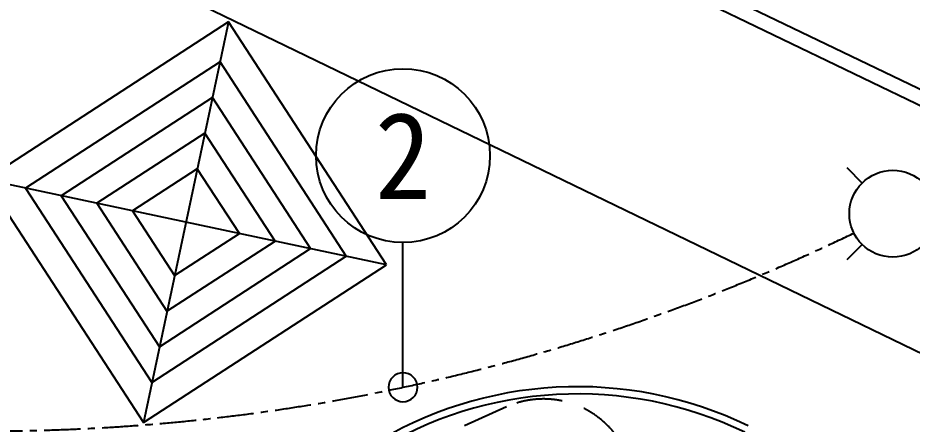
# Model space of a CAD drawing. Header units: millimetres. Extents: x 1145859089 to 1147511753, y -1047484727 to -1047247487.
# Drawn here: x 1146323191 to 1146335532, y -1047304232 to -1047298622 of the extents above; entities that cross this region are included whole.
import ezdxf
from ezdxf.enums import TextEntityAlignment as Align
from ezdxf.xclip import XClip

# ---------------------------------------------------------------- set-up
doc = ezdxf.new("R2010")
doc.units = ezdxf.units.MM
doc.header["$LTSCALE"] = 100
doc.header["$MEASUREMENT"] = 0
doc.header["$XCLIPFRAME"] = 2
doc.linetypes.add('CENTERX2', pattern=[4, 2.5, -0.5, 0.5, -0.5])
doc.linetypes.add('단지배치도$0$HIDDEN', pattern=[9.525, 6.35, -3.175])
doc.layers.get('0').update_dxf_attribs({"linetype": 'CONTINUOUS'})
for name, color, linetype in [('01-전등등기구', 2, 'CONTINUOUS'), ('L-지중매입', 3, 'CENTERX2'), ('TEXT-기호', 2, 'CONTINUOUS'), ('XREF', 135, 'CONTINUOUS'), ('단지배치도$0$W240910', 135, 'CONTINUOUS')]:
    doc.layers.add(name, color=color, linetype=linetype)
doc.styles.add('돋움체', font='DotumChe.ttf')

# ---------------------------------------------------------------- blocks, each defined once
blk = doc.blocks.new('단지배치도$0$zw$9902')
at = {"layer": '단지배치도$0$W240910'}
for p, q in [((51151, 79390, 1673713), (75000, 67888, 1673713)), ((51105, 79190, 1673713), (74800, 67762, 1673713)), ((71750, 65803, 0), (54040, 74381, 0)), ((57424, 72693), (54070, 70515)), ((57424, 72693), (56249, 67160)), ((59603, 69339), (57424, 72693)), ((57307, 72140), (54623, 70397)), ((59050, 69456), (57307, 72140)), ((57202, 71648), (55115, 70292)), ((58558, 69561), (57202, 71648)), ((57098, 71156), (55607, 70188)), ((58066, 69665), (57098, 71156)), ((56993, 70664), (56099, 70083)), ((57574, 69770), (56993, 70664)), ((54070, 70515), (56249, 67160)), ((59603, 69339), (54070, 70515)), ((54623, 70397), (56366, 67713)), ((55115, 70292), (56471, 68205)), ((55607, 70188), (56575, 68697)), ((56099, 70083), (56680, 69189)), ((56680, 69189), (57574, 69770)), ((56575, 68697), (58066, 69665)), ((56471, 68205), (58558, 69561)), ((56366, 67713), (59050, 69456)), ((56249, 67160), (59603, 69339))]:
    blk.add_line(p, q, dxfattribs=at)
at = {"layer": '단지배치도$0$W240910', "linetype": '단지배치도$0$HIDDEN'}
blk.add_line((61260, 67374), (59075, 66394), dxfattribs=at)
at = {"layer": '단지배치도$0$W240910'}
for radius in [5400, 5300]:
    blk.add_arc((62240, 62254, 0), radius, 64.1578, 180, dxfattribs=at)
at = {"layer": '단지배치도$0$W240910', "linetype": '단지배치도$0$HIDDEN'}
blk.add_arc((61772, 66234), 1250, 34.4381, 114.1791, dxfattribs=at)
blk = doc.blocks.new('단지배치도')
blk.add_blockref('단지배치도$0$zw$9902', (141034, 142437))
blk = doc.blocks.new('L옥외보안등')
at = {"layer": '01-전등등기구', "linetype": 'Continuous', "ltscale": 2}
for p, q in [((0, 3.181), (0.53, 2.651)), ((3.181, 3.181), (2.651, 2.651)), ((0.53, 0.53), (0, 0)), ((2.651, 0.53), (3.181, 0))]:
    blk.add_line(p, q, dxfattribs=at)
at = {"layer": '01-전등등기구'}
blk.add_circle((1.59, 1.59), 1.499, dxfattribs=at)
blk = doc.blocks.new('A$C742764A1')
at = {"layer": 'TEXT-기호', "color": 6}
blk.add_line((0.5, 0.5), (0.5, 5.5), dxfattribs=at)
blk.add_circle((0.5, 0.5), 0.5, dxfattribs=at)
blk.add_circle((0.5, 0.5), 0.5, dxfattribs=at)

msp = doc.modelspace()

# ---------------------------------------------------------------- linework, layer by layer
at = {"layer": 'L-지중매입', "ltscale": 2}
msp.add_arc((1146322780.537953, -1047276852.063607), 27475.211374, 268.2779232254, 295.7763913246, dxfattribs=at)
at = {"layer": 'TEXT-기호', "color": 6}
msp.add_circle((1146328505.69319, -1047300524.165079), 1200, dxfattribs=at)

# ---------------------------------------------------------------- block references
at = {"layer": '01-전등등기구', "linetype": 'Continuous', "ltscale": 2, "xscale": 400.0000000000001, "yscale": 400.0000000000001, "zscale": 400.0000000000001}
msp.add_blockref('L옥외보안등', (1146334629.469674, -1047301962.894386, 0), dxfattribs=at)
at = {"layer": 'TEXT-기호', "linetype": 'Continuous', "ltscale": 2, "xscale": -400, "yscale": 400, "zscale": 400, "rotation": 359.9999999999948}
msp.add_blockref('A$C742764A1', (1146328705.700017, -1047303924.167286), dxfattribs=at)
at = {"layer": 'XREF'}
ref = msp.add_blockref('단지배치도', (1146127639.433663, -1047513806.462535), dxfattribs=at)
XClip(ref).set_block_clipping_path([(72982.4064819524, 34919.7593965298), (360382.4067475507, 255319.7593436697)])

# ---------------------------------------------------------------- texts
at = {"layer": 'TEXT-기호', "color": 6, "style": '돋움체'}
msp.add_text('2', height=1200, dxfattribs=at).set_placement((1146328505.69319, -1047300524.165079), align=Align.MIDDLE)

doc.saveas('drawing.dxf')
